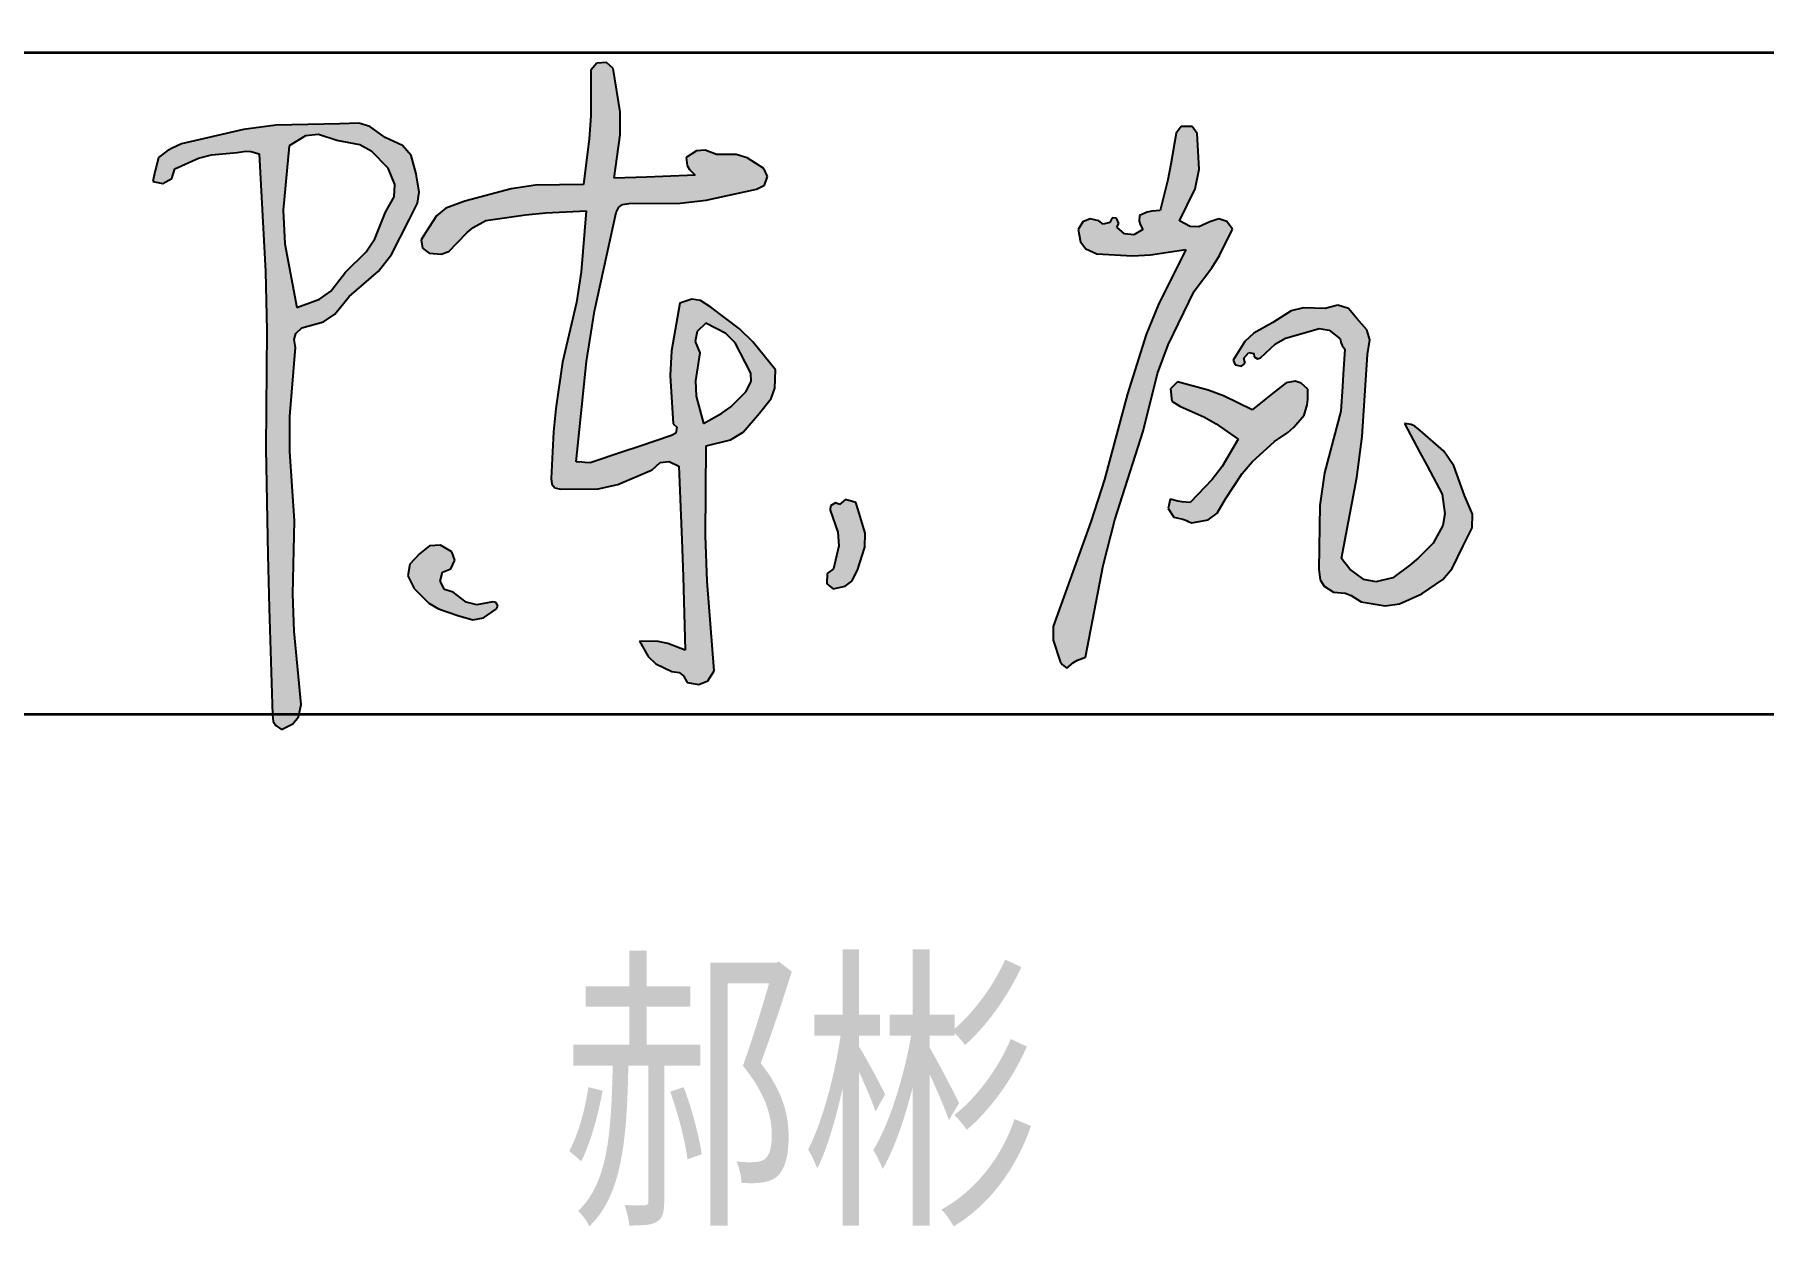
# Model space of a CAD drawing. Header units: millimetres. Extents: x 500457 to 783861, y -293369 to -162148.
# Drawn here: x 779157 to 781509, y -232187 to -230566 of the extents above; entities that cross this region are included whole.
import ezdxf

# ---------------------------------------------------------------- set-up
doc = ezdxf.new("R2010")
doc.units = ezdxf.units.MM
doc.header["$LTSCALE"] = 1000
doc.layers.add('A-ANNO-TEXT', color=7, linetype='Continuous')
doc.layers.add('WALL', color=255, linetype='Continuous')
doc.layers.add('图框', color=4, linetype='Continuous', lineweight=35)
doc.styles.add('-黑体', font='simhei.ttf', dxfattribs={"width": 0.8})

# ---------------------------------------------------------------- blocks, each defined once
blk = doc.blocks.new('陈岚')
h = blk.add_hatch(color=256)
h.paths.add_polyline_path([(-3.97583878660557, 1.115385401264436), (-3.925680786605553, 1.233462401264499), (-3.919030786605553, 1.309939401264501), (-3.94805478660555, 1.434902401264497), (-3.990838786605553, 1.559401401264497), (-4.054106786605553, 1.624587401264499), (-4.177273786605552, 1.671067401264498), (-4.288731786605553, 1.7406784012645), (-4.365898786605554, 1.759131401264499), (-4.496790786604921, 1.747473401264508), (-4.936480786605544, 1.708949401264499), (-5.157754786605551, 1.6663964012645), (-5.580370786605553, 1.5390924012645), (-5.645457786605554, 1.503923401264498), (-5.676668786605553, 1.482643401264498), (-5.733183786605553, 1.434902401264499), (-5.744699786605556, 1.368288401264489), (-5.750256786605562, 1.334945401264468), (-5.760967786605551, 1.268197401264499), (-5.691688786605553, 1.257342401264499), (-5.631726786605553, 1.297317401264499), (-5.615100786605552, 1.365442401264501), (-5.456995786605555, 1.447995401264499), (-5.367684786605555, 1.477277401264498), (-5.191393786605534, 1.504362401264504), (-5.131640786605557, 1.517241401264499), (-5.098333786605552, 1.517241401264498), (-5.038580786605552, 1.504362401264499), (-4.943640786605554, 0.6956524012645122), (-4.908841786605553, 0.2892014012644899), (-4.864930786605552, -0.5238775987355169), (-4.806296786605543, -1.257817598735526), (-4.774341786605552, -1.624605598735475), (-4.705171786605553, -2.357628598735501), (-4.696142786605552, -2.404569598735501), (-4.677186786605554, -2.4311075987355), (-4.635711786605553, -2.4548725987355), (-4.559575786605552, -2.411021598735501), (-4.524927786605552, -2.3609745987355), (-4.510682786605552, -2.2742755987355), (-4.591717786605551, -1.772641598735508), (-4.616912786605552, -1.517888598735503), (-4.635711786605553, -1.0100985987355), (-4.699707786605552, -0.5357025987355009), (-4.713760786605553, -0.2939985987355018), (-4.705171786605552, 0.1846174012645005), (-4.718312786605552, 0.2403684012645), (-4.708272786605553, 0.2805304012644987), (-4.670441786605553, 0.3235384012644991), (-4.522161786605553, 0.3742254012644985), (-4.447136786605553, 0.4309104012644998), (-4.357870786605553, 0.5597034012644988), (-4.164779786605553, 0.7480454012644984), (-4.082548786605555, 0.8676554012644964)])
h.paths.add_polyline_path([(-4.848408786605552, 1.1266144012645), (-4.837145786605552, 1.5738224012645), (-4.727869786605554, 1.648691401264499), (-4.638574786605554, 1.6638904012645), (-4.510682786605555, 1.629391401264499), (-4.350190786605556, 1.610076401264499), (-4.262931786605552, 1.5705624012645), (-4.142543786605552, 1.4626864012645), (-4.090067786605552, 1.3522714012645), (-4.090067786605552, 1.2674754012645), (-4.142543786605552, 1.157061401264498), (-4.204848786605552, 0.9678614012644999), (-4.259169786605554, 0.8743094012644974), (-4.392600786605552, 0.726407401264499), (-4.485722786605551, 0.5892584012645008), (-4.559855786605553, 0.5280184012644993), (-4.712117786605551, 0.4624584012644997), (-4.822462786605552, 0.8959854012644985)], flags=16)
h.paths.add_polyline_path([(-2.534519786605554, 1.294072401264499), (-2.510800786605553, 1.3138374012645), (-2.468550786605554, 1.323765401264498), (-2.113999786605549, 1.347960401264499), (-1.935123786605558, 1.379193401264498), (-1.593351786605552, 1.4765784012645), (-1.541194786605554, 1.507593401264498), (-1.523776786605552, 1.568557401264498), (-1.551675786605553, 1.622445401264497), (-1.67094778660555, 1.689483401264497), (-1.748522786605554, 1.707260401264501), (-1.885084786605553, 1.698851401264499), (-1.965702786605553, 1.7241754012645), (-2.025418786605552, 1.7142224012645), (-2.093465786605551, 1.6641214012645), (-2.081301786605553, 1.610689401264498), (-2.064796786605553, 1.582631401264501), (-2.024005786605553, 1.546038401264499), (-2.246165786605746, 1.52271140126448), (-2.357307786605693, 1.511597401264497), (-2.579687786605554, 1.490470401264498), (-2.557104786605552, 1.793291401264496), (-2.568702786605551, 1.951309401264504), (-2.635255786605552, 2.2475874012645), (-2.684284786605551, 2.285029401264499), (-2.750854786605552, 2.2759524012645), (-2.788068786605553, 2.2267494012645), (-2.769387786605553, 1.910561401264501), (-2.769387786605553, 1.751089401264515), (-2.788068786605552, 1.434902401264499), (-3.118784786605554, 1.407587401264499), (-3.28599078660555, 1.373289401264499), (-3.600753786605557, 1.2681974012645), (-3.728175786605552, 1.211141401264499), (-3.790154786605552, 1.154188401264499), (-3.857756786605552, 1.032032401264499), (-3.885448786605552, 0.9818934012645002), (-3.871055786605553, 0.9243214012645007), (-3.823026786605553, 0.8931124012644993), (-3.740959786605553, 0.8910594012644992), (-3.688952786605551, 0.9141734012644989), (-3.635483786605564, 0.9764644012644856), (-3.571251786605551, 1.053590401264501), (-3.532064786605552, 1.088422401264499), (-3.447940786605553, 1.143169401264499), (-3.175252786605562, 1.200412401264502), (-3.037121786605586, 1.222736401264496), (-2.760284786605553, 1.254305401264498), (-2.766425786605553, 0.830244401264495), (-2.786107786605553, 0.6165584012645011), (-2.857528786605553, 0.1985094012645017), (-2.883527786605551, -0.1229275987355027), (-2.889108786605553, -0.2847645987354972), (-2.885312786605554, -0.6072295987354996), (-2.878599786605553, -0.6459445987355017), (-2.854567786605554, -0.6699765987355004), (-2.815852786605551, -0.6766895987355004), (-2.557032786605551, -0.6575695987355008), (-2.422310786605551, -0.6201465987354999), (-2.190709786605552, -0.503039598735501), (-2.138965786605553, -0.4507525987355003), (-2.077560786605552, -0.4389435987355013), (-2.010113786605552, -0.4683085987355011), (-1.956014786605563, -0.9735585987354125), (-1.93100578660556, -1.226427598735461), (-1.885084786605552, -1.732485598735501), (-2.008382786605553, -1.694933598735501), (-2.075796786605554, -1.686140598735501), (-2.204601786605552, -1.690809598735501), (-2.138231786605552, -1.793624598735502), (-2.082070786605553, -1.839874598735501), (-1.968437786605551, -1.885298598735501), (-1.91631378660555, -1.890892598735501), (-1.885169786605553, -1.910357598735501), (-1.857300786605553, -1.954758598735501), (-1.777123786605552, -1.964489598735501), (-1.717025786605553, -1.934440598735501), (-1.676703786605553, -1.864460598735502), (-1.764115786605553, -1.248033598735518), (-1.794788786605553, -0.9371205987355062), (-1.829516786605553, -0.3154965987355012), (-1.66402778660555, -0.2635685987354996), (-1.579616786605551, -0.2039845987355), (-1.475269786605547, -0.0654395987355008), (-1.401966786605554, 0.0388504012644981), (-1.380117786605553, 0.1128034012645007), (-1.384970786605552, 0.2401854012644988), (-1.553559786605556, 0.4225084012644955), (-1.650667786605553, 0.5053364012644979), (-1.857300786605544, 0.6430554012644869), (-1.932268786605553, 0.6858244012645001), (-1.992785786605552, 0.6897284012645004), (-2.072627786605552, 0.6569474012644996), (-2.109790786605553, 0.3256044012644961), (-2.108361786605554, 0.1541024012644963), (-2.065681786605553, -0.1765755987355022), (-2.040891786605553, -0.1990435987354999), (-2.044460786605552, -0.2418735987355012), (-2.07262778660555, -0.2599285987354998), (-2.292209786605552, -0.3486205987355007), (-2.401957786605553, -0.3930745987355007), (-2.621363786605551, -0.4822005987355005), (-2.660261786605552, -0.4822005987355009), (-2.679710786605552, -0.4822005987355009), (-2.718607786605553, -0.4822005987355014), (-2.692169786605555, 0.2150944012644911), (-2.658606786605552, 0.5647164012644978), (-2.551903786605553, 1.254305401264501)])
h.paths.add_polyline_path([(-1.940978786605553, 0.4690934012644998), (-1.885084786605552, 0.5319184012644991), (-1.742903786605551, 0.4689114012645001), (-1.673782786605554, 0.4080184012644983), (-1.593351786605497, 0.2749154012644173), (-1.552201786605553, 0.2054194012644981), (-1.548239786605553, 0.1479684012645004), (-1.579459786605551, 0.0734814012645), (-1.677065786605557, -0.0349075987355034), (-1.734602786605556, -0.0838145987355023), (-1.857300786605553, -0.1626835987355011), (-1.919459786605551, 0.0229394012644977), (-1.931544786605553, 0.1286764012645021), (-1.912868786605554, 0.3235384012644986), (-1.950348786605553, 0.3988134012644995)], flags=16)
h.paths.add_polyline_path([(-3.593807786605552, -1.301832598735501), (-3.537311786605553, -1.275250598735501), (-3.513749786605552, -1.213399598735501), (-3.538239786605553, -1.1559655987355), (-3.617816786605552, -1.114786598735501), (-3.693518786605552, -1.124249598735501), (-3.760511786605552, -1.1837495987355), (-3.822779786605552, -1.258907598735501), (-3.829919786605553, -1.342202598735501), (-3.781349786605552, -1.4268605987355), (-3.674408786605553, -1.519823598735502), (-3.60555678660555, -1.556544598735502), (-3.468778786605554, -1.5935655987355), (-3.362517786605554, -1.615492598735501), (-3.289968786605551, -1.598309598735501), (-3.204829786605552, -1.5310505987355), (-3.196424786605554, -1.510287598735501), (-3.210457786605552, -1.485728598735501), (-3.232613786605552, -1.482428598735501), (-3.341671786605552, -1.511341598735501), (-3.417697786605551, -1.498037598735501), (-3.51045478660555, -1.433806598735502), (-3.570984786605554, -1.418491598735502), (-3.605987786605553, -1.363069598735502)], flags=17)
h.paths.add_polyline_path([(-0.6955067866055531, -0.8473235987354952), (-0.752882786605551, -0.6905815987355242), (-0.7733557866055518, -0.6406705987355013), (-0.8459987866055529, -0.6253775987355006), (-0.8848567866055532, -0.662797598735501), (-0.9130757866055523, -0.6524595987355011), (-0.9460607866055524, -0.6744495987355017), (-0.9473717866055535, -0.7044735987355009), (-0.8833727866055536, -0.8536415987355017), (-0.8720767866055512, -0.9472325987354986), (-0.8987487866055517, -1.107343598735499), (-0.9406357866055526, -1.1439635987355), (-0.9371337866055516, -1.214004598735501), (-0.8918027866055525, -1.246263598735501), (-0.810390786605554, -1.222950598735502), (-0.7664367866055537, -1.184729598735501), (-0.7320447866055515, -1.107343598735496), (-0.6905897866055524, -0.9456605987355013)])
h.paths.add_polyline_path([(1.706011213394447, 1.4071184012645), (1.663840213394449, 1.4579434012645), (1.607877213394447, 1.472542401264499), (1.546252213394448, 1.448794401264498), (1.472506213394448, 1.4098484012645), (1.414047213394447, 1.407899401264499), (1.337871213394447, 1.441848401264499), (1.432385213394447, 1.669793401264501), (1.451255213394447, 1.808170401264501), (1.421223213394446, 2.053098401264498), (1.383244213394448, 2.0974784012645), (1.308948213394446, 2.093940401264498), (1.27535721339445, 2.046152401264501), (1.254100213394445, 1.828327401264501), (1.238762213394446, 1.719571401264501), (1.198951213394446, 1.504362401264499), (1.141307213394445, 1.497810401264498), (1.111761213394447, 1.488947401264498), (1.060030213394446, 1.462686401264499), (1.060290213394447, 1.422233401264494), (1.066663213394445, 1.399926401264497), (1.087814213394447, 1.365442401264499), (1.027760213394446, 1.325198401264498), (0.964004213394448, 1.3276504012645), (0.9072182133944473, 1.372388401264498), (0.9203032133944475, 1.397825401264499), (0.9009982133944483, 1.432574401264501), (0.8724872133944483, 1.4349024012645), (0.858842213394448, 1.3996614012645), (0.8132852133944475, 1.3856444012645), (0.7821892133944459, 1.407118401264499), (0.7208222133944471, 1.416806401264499), (0.6723382133944487, 1.3925644012645), (0.6432682133944478, 1.3376584012645), (0.6634822133944471, 1.255421401264496), (0.7035562133944477, 1.209336401264498), (0.7821892133944512, 1.177899401264499), (1.028252213394447, 1.180186401264499), (1.153137213394455, 1.1943774012645), (1.393439213394448, 1.247359401264499), (1.226392213394444, 0.8505704012644992), (1.157520213394449, 0.6439534012644996), (1.053084213394442, 0.2262934012644537), (0.9314562133944477, -0.3740525987354704), (0.8575572133944469, -0.6724365987355205), (0.6849452133944318, -1.260155598735635), (0.6430532133944489, -1.410233598735497), (0.6480972133944487, -1.504390598735505), (0.7057832133944473, -1.649133598735499), (0.7219562133944493, -1.668997598735503), (0.7323012133944466, -1.677864598735496), (0.7544052133944472, -1.690809598735502), (0.7988202133944462, -1.650312598735502), (0.8249692133944411, -1.632880598735502), (0.8794332133944476, -1.607457598735501), (0.9603392133944499, -0.9679095987354915), (1.020513213394452, -0.6488465987354708), (1.178113213394445, -0.0237635987355085), (1.25288021339445, 0.3808164012644983), (1.312508213394443, 0.5824154012645089), (1.469846213394447, 0.9625724012644987), (1.579842213394446, 1.131226401264497), (1.627832213394447, 1.22156140126449)])
h.paths.add_polyline_path([(2.215991213394444, 0.0692164012644954), (2.282531213394448, 0.1568334012644996), (2.297940213394446, 0.2276284012644862), (2.300823213394448, 0.2651114012645004), (2.296423213394448, 0.3374304012645006), (2.24708421339445, 0.3760954012644988), (2.204814213394448, 0.3857024012644992), (2.143610213394449, 0.3721604012644999), (2.054580213394649, 0.2917204012644832), (2.010125213394176, 0.2514334012644865), (1.921337213394448, 0.1707254012644985), (1.71694821339446, 0.253773401264497), (1.609580213394452, 0.2862664012645024), (1.393439213394448, 0.3304844012644996), (1.347616213394449, 0.2807824012644988), (1.361758213394447, 0.1959324012644972), (1.421223213394454, 0.1637794012644962), (1.594659213394443, 0.0989524012644942), (1.679438213394455, 0.0579764012644906), (1.837985213394447, -0.0376555987355007), (1.738156213394445, -0.2341385987355089), (1.675333213394451, -0.3283725987355002), (1.532360213394448, -0.4960935987355009), (1.47655921339444, -0.4938675987355001), (1.448576213394446, -0.491068598735501), (1.39343921339445, -0.4822005987355005), (1.38430821339445, -0.5471345987355023), (1.425959213394451, -0.603661598735501), (1.490684213394447, -0.6141755987355006), (1.515689213394447, -0.6225105987355009), (1.528192213394448, -0.6266785987355008), (1.553198213394449, -0.6350135987355006), (1.664262213394448, -0.6069415987355011), (1.725258213394447, -0.5573825987355012), (1.775471213394448, -0.4544165987354831), (1.879736213394441, -0.2739975987355052), (1.944034213394447, -0.1882675987355045), (2.08804221339445, -0.0376555987354998), (2.175659213394447, 0.0288844012645009)])
h.paths.add_polyline_path([(2.602048213394431, 0.8444904012644994), (2.540021213394448, 0.9119554012644979), (2.466253213394449, 0.9303974012645), (2.379775213394444, 0.9000584012644977), (2.230444213394446, 0.8969114012644992), (2.146880213394446, 0.8690564012644995), (2.025528213394445, 0.7819754012644982), (1.897887213394451, 0.7005684012644995), (1.839754213394444, 0.6377224012644911), (1.768525213394447, 0.5041344012644986), (1.783183213394446, 0.4736774012644984), (1.828133213394446, 0.4661854012645001), (1.851877213394445, 0.4902424012644993), (1.840571213394448, 0.5239794012644987), (1.872049213394448, 0.5633284012644992), (1.907445213394448, 0.5597034012644988), (1.910705213394447, 0.5375414012644999), (1.935319213394447, 0.5234764012644995), (1.956068213394447, 0.5319184012644991), (2.053714213394448, 0.6357974012645), (2.120249213394448, 0.6791224012644994), (2.254747213394474, 0.7264074012645079), (2.346413213394447, 0.7607194012644998), (2.416297213394444, 0.7527324012644998), (2.497858213394446, 0.6986234012644994), (2.505184213394452, 0.6684364012644854), (2.512834213394447, 0.6531364012645016), (2.532588213394448, 0.6291634012644982), (2.532588213394448, 0.4569014012644992), (2.532588213394448, 0.3707714012644994), (2.532588213394448, 0.1985094012645052), (2.446424213394449, -0.2332295987355062), (2.429264213394447, -0.4591625987354848), (2.449235213394445, -0.8989625987354959), (2.463455213394449, -0.9731935987354987), (2.494133213394448, -1.015376598735504), (2.560372213394446, -1.051775598735501), (2.641258213394448, -1.053675598735501), (2.685179213394454, -1.066224598735502), (2.754861213394447, -1.1073435987355), (2.924171213394448, -1.122707598735501), (3.021245213394447, -1.1032925987355), (3.171622213394448, -1.0239915987355), (3.308692213394446, -0.916019598735502), (3.368242213394444, -0.8376645987355036), (3.43557121339451, -0.6766895987354982), (3.488439213394447, -0.5481025987354999), (3.484649213394448, -0.4533425987354991), (3.421679213394452, -0.329388598735501), (3.336385213394447, -0.1289275987355025), (3.260975213394442, -0.0315235987354967), (3.088270213394425, 0.101265401264516), (3.049111213394454, 0.1281104012644994), (3.024289213394443, 0.1374194012644989), (2.977133213394447, 0.1429414012644998), (3.094192213394544, -0.0457645987365556), (3.152539213393997, -0.1402315987348546), (3.268867213394445, -0.3293885987355005), (3.295387213394449, -0.4639585987354975), (3.285397213394448, -0.5455475987354976), (3.227190213394453, -0.6697435987354976), (3.129652213394436, -0.780203598735508), (3.076263213394446, -0.8321885987355002), (2.963241213394443, -0.9267465987355012), (2.848125213394447, -0.9627975987355009), (2.765413213394451, -0.9512555987355005), (2.664562213394451, -0.8850705987355032), (2.639304213394528, -0.8575155987355383), (2.626799213394483, -0.8436215987353304), (2.602048213394447, -0.8156105987355033), (2.671861213394445, -0.2519715987354845), (2.690049213394447, 0.0334384012645135), (2.692346213394448, 0.6013794012644862), (2.701867213394449, 0.7046764012644982), (2.676693213394447, 0.7724534012645021)])
for p, q in [((-2.750854786605553, 2.275952401264499), (-2.788068786605552, 2.2267494012645)), ((-2.684284786605552, 2.285029401264499), (-2.750854786605553, 2.275952401264499)), ((-2.635255786605553, 2.247587401264499), (-2.684284786605552, 2.285029401264499)), ((-2.788068786605552, 2.2267494012645), (-2.769387786605553, 1.910561401264498)), ((-2.568702786605552, 1.951309401264499), (-2.635255786605553, 2.247587401264499)), ((1.275357213394448, 2.046152401264499), (1.254100213394446, 1.8283274012645)), ((1.308948213394448, 2.093940401264499), (1.275357213394448, 2.046152401264499)), ((1.383244213394446, 2.0974784012645), (1.308948213394448, 2.093940401264499)), ((1.421223213394448, 2.053098401264499), (1.383244213394446, 2.0974784012645)), ((1.451255213394447, 1.808170401264499), (1.421223213394448, 2.053098401264499)), ((-2.557104786605553, 1.793291401264499), (-2.568702786605552, 1.951309401264499)), ((-2.769387786605553, 1.910561401264498), (-2.769387786605553, 1.751089401264499)), ((-2.579687786605553, 1.490470401264499), (-2.557104786605553, 1.793291401264499)), ((1.254100213394446, 1.8283274012645), (1.238762213394448, 1.719571401264499)), ((1.432385213394447, 1.669793401264499), (1.451255213394447, 1.808170401264499)), ((-4.936480786605553, 1.708949401264499), (-5.157754786605553, 1.6663964012645)), ((-4.496790786605553, 1.747473401264499), (-4.936480786605553, 1.708949401264499)), ((-4.365898786605553, 1.759131401264499), (-4.496790786605553, 1.747473401264499)), ((-4.288731786605553, 1.7406784012645), (-4.365898786605553, 1.759131401264499)), ((-4.177273786605553, 1.6710674012645), (-4.288731786605553, 1.7406784012645)), ((-2.769387786605553, 1.751089401264499), (-2.788068786605552, 1.434902401264499)), ((-2.025418786605552, 1.714222401264499), (-2.093465786605552, 1.6641214012645)), ((-1.965702786605553, 1.724175401264499), (-2.025418786605552, 1.714222401264499)), ((-1.885084786605552, 1.698851401264499), (-1.965702786605553, 1.724175401264499)), ((-1.748522786605553, 1.7072604012645), (-1.885084786605552, 1.698851401264499)), ((-1.670947786605552, 1.689483401264499), (-1.748522786605553, 1.7072604012645)), ((-1.551675786605553, 1.622445401264499), (-1.670947786605552, 1.689483401264499)), ((1.238762213394448, 1.719571401264499), (1.198951213394448, 1.504362401264499)), ((-5.157754786605553, 1.6663964012645), (-5.580370786605553, 1.539092401264499)), ((-4.837145786605553, 1.573822401264499), (-4.848408786605553, 1.1266144012645)), ((-4.727869786605552, 1.648691401264499), (-4.837145786605553, 1.573822401264499)), ((-4.638574786605552, 1.663890401264499), (-4.727869786605552, 1.648691401264499)), ((-4.510682786605552, 1.629391401264499), (-4.638574786605552, 1.663890401264499)), ((-4.350190786605553, 1.610076401264499), (-4.510682786605552, 1.629391401264499)), ((-4.262931786605552, 1.570562401264499), (-4.350190786605553, 1.610076401264499)), ((-4.142543786605552, 1.462686401264499), (-4.262931786605552, 1.570562401264499)), ((-4.054106786605552, 1.624587401264499), (-4.177273786605553, 1.6710674012645)), ((-3.990838786605552, 1.559401401264499), (-4.054106786605552, 1.624587401264499)), ((-3.948054786605553, 1.434902401264499), (-3.990838786605552, 1.559401401264499)), ((-2.093465786605552, 1.6641214012645), (-2.081301786605553, 1.6106894012645)), ((-2.081301786605553, 1.6106894012645), (-2.064796786605553, 1.582631401264499)), ((-2.064796786605553, 1.582631401264499), (-2.024005786605553, 1.546038401264499)), ((-1.523776786605553, 1.568557401264499), (-1.551675786605553, 1.622445401264499)), ((-1.541194786605553, 1.507593401264499), (-1.523776786605553, 1.568557401264499)), ((1.337871213394447, 1.441848401264499), (1.432385213394447, 1.669793401264499)), ((-5.733183786605553, 1.434902401264499), (-5.744699786605553, 1.3682884012645)), ((-5.676668786605553, 1.482643401264498), (-5.733183786605553, 1.434902401264499)), ((-5.645457786605553, 1.503923401264499), (-5.676668786605553, 1.482643401264498)), ((-5.580370786605553, 1.539092401264499), (-5.645457786605553, 1.503923401264499)), ((-5.615100786605552, 1.3654424012645), (-5.456995786605553, 1.4479954012645)), ((-5.456995786605553, 1.4479954012645), (-5.367684786605553, 1.477277401264499)), ((-5.367684786605553, 1.477277401264499), (-5.191393786605552, 1.504362401264499)), ((-5.191393786605552, 1.504362401264499), (-5.131640786605553, 1.517241401264499)), ((-5.131640786605553, 1.517241401264499), (-5.098333786605552, 1.517241401264499)), ((-5.098333786605552, 1.517241401264499), (-5.038580786605552, 1.504362401264499)), ((-5.038580786605552, 1.504362401264499), (-4.943640786605553, 0.6956524012644989)), ((-4.090067786605552, 1.3522714012645), (-4.142543786605552, 1.462686401264499)), ((-3.919030786605553, 1.3099394012645), (-3.948054786605553, 1.434902401264499)), ((-2.788068786605552, 1.434902401264499), (-3.118784786605552, 1.407587401264499)), ((-2.357307786605553, 1.511597401264499), (-2.579687786605553, 1.490470401264499)), ((-2.246165786605553, 1.522711401264499), (-2.357307786605553, 1.511597401264499)), ((-2.024005786605553, 1.546038401264499), (-2.246165786605553, 1.522711401264499)), ((-1.935123786605553, 1.379193401264499), (-1.593351786605552, 1.4765784012645)), ((-1.593351786605552, 1.4765784012645), (-1.541194786605553, 1.507593401264499)), ((0.8724872133944483, 1.434902401264499), (0.8588422133944462, 1.399661401264499)), ((0.9009982133944483, 1.4325744012645), (0.8724872133944483, 1.434902401264499)), ((1.111761213394447, 1.488947401264499), (1.060030213394446, 1.462686401264499)), ((1.060030213394446, 1.462686401264499), (1.060290213394447, 1.422233401264499)), ((1.141307213394448, 1.497810401264499), (1.111761213394447, 1.488947401264499)), ((1.198951213394448, 1.504362401264499), (1.141307213394448, 1.497810401264499)), ((1.414047213394447, 1.407899401264499), (1.337871213394447, 1.441848401264499)), ((1.546252213394448, 1.448794401264499), (1.472506213394448, 1.409848401264499)), ((1.607877213394447, 1.4725424012645), (1.546252213394448, 1.448794401264499)), ((1.663840213394447, 1.457943401264499), (1.607877213394447, 1.4725424012645)), ((1.706011213394447, 1.407118401264499), (1.663840213394447, 1.457943401264499)), ((-5.750256786605553, 1.334945401264499), (-5.760967786605552, 1.268197401264499)), ((-5.744699786605553, 1.3682884012645), (-5.750256786605553, 1.334945401264499)), ((-5.631726786605553, 1.297317401264499), (-5.615100786605552, 1.3654424012645)), ((-4.090067786605552, 1.267475401264499), (-4.090067786605552, 1.3522714012645)), ((-3.285990786605553, 1.3732894012645), (-3.600753786605552, 1.268197401264499)), ((-3.118784786605552, 1.407587401264499), (-3.285990786605553, 1.3732894012645)), ((-2.510800786605553, 1.313837401264499), (-2.468550786605553, 1.323765401264499)), ((-2.468550786605553, 1.323765401264499), (-2.113999786605552, 1.347960401264499)), ((-2.113999786605552, 1.347960401264499), (-1.935123786605553, 1.379193401264499)), ((0.6723382133944469, 1.392564401264499), (0.6432682133944478, 1.337658401264499)), ((0.6432682133944478, 1.337658401264499), (0.6634822133944471, 1.255421401264499)), ((0.7208222133944471, 1.416806401264499), (0.6723382133944469, 1.392564401264499)), ((0.7821892133944477, 1.407118401264499), (0.7208222133944471, 1.416806401264499)), ((0.8132852133944475, 1.385644401264499), (0.7821892133944477, 1.407118401264499)), ((0.8588422133944462, 1.399661401264499), (0.8132852133944475, 1.385644401264499)), ((0.9203032133944475, 1.397825401264499), (0.9009982133944483, 1.4325744012645)), ((0.9072182133944473, 1.372388401264499), (0.9203032133944475, 1.397825401264499)), ((0.964004213394448, 1.327650401264499), (0.9072182133944473, 1.372388401264499)), ((1.027760213394448, 1.325198401264499), (0.964004213394448, 1.327650401264499)), ((1.087814213394447, 1.3654424012645), (1.027760213394448, 1.325198401264499)), ((1.060290213394447, 1.422233401264499), (1.066663213394447, 1.399926401264499)), ((1.066663213394447, 1.399926401264499), (1.087814213394447, 1.3654424012645)), ((1.472506213394448, 1.409848401264499), (1.414047213394447, 1.407899401264499)), ((1.627832213394449, 1.221561401264499), (1.706011213394447, 1.407118401264499)), ((-5.760967786605552, 1.268197401264499), (-5.691688786605553, 1.257342401264499)), ((-5.691688786605553, 1.257342401264499), (-5.631726786605553, 1.297317401264499)), ((-4.142543786605552, 1.157061401264499), (-4.090067786605552, 1.267475401264499)), ((-3.975838786605552, 1.1153854012645), (-3.925680786605553, 1.233462401264499)), ((-3.925680786605553, 1.233462401264499), (-3.919030786605553, 1.3099394012645)), ((-3.728175786605552, 1.211141401264499), (-3.790154786605552, 1.154188401264499)), ((-3.600753786605552, 1.268197401264499), (-3.728175786605552, 1.211141401264499)), ((-3.447940786605552, 1.143169401264499), (-3.175252786605552, 1.200412401264499)), ((-3.175252786605552, 1.200412401264499), (-3.037121786605552, 1.222736401264499)), ((-3.037121786605552, 1.222736401264499), (-2.760284786605552, 1.254305401264499)), ((-2.760284786605552, 1.254305401264499), (-2.766425786605552, 0.8302444012644994)), ((-2.658606786605552, 0.5647164012644996), (-2.551903786605553, 1.254305401264499)), ((-2.551903786605553, 1.254305401264499), (-2.534519786605553, 1.294072401264499)), ((-2.534519786605553, 1.294072401264499), (-2.510800786605553, 1.313837401264499)), ((0.6634822133944471, 1.255421401264499), (0.7035562133944477, 1.209336401264498)), ((0.7035562133944477, 1.209336401264498), (0.7821892133944477, 1.177899401264499)), ((1.153137213394448, 1.194377401264499), (1.393439213394448, 1.247359401264499)), ((1.393439213394448, 1.247359401264499), (1.226392213394448, 0.8505704012644992)), ((1.579842213394446, 1.131226401264499), (1.627832213394449, 1.221561401264499)), ((-4.848408786605553, 1.1266144012645), (-4.822462786605552, 0.8959854012644994)), ((-4.204848786605552, 0.967861401264499), (-4.142543786605552, 1.157061401264499)), ((-4.082548786605553, 0.867655401264499), (-3.975838786605552, 1.1153854012645)), ((-3.790154786605552, 1.154188401264499), (-3.857756786605552, 1.032032401264499)), ((-3.571251786605552, 1.053590401264499), (-3.532064786605552, 1.088422401264499)), ((-3.532064786605552, 1.088422401264499), (-3.447940786605552, 1.143169401264499)), ((0.7821892133944477, 1.177899401264499), (1.028252213394447, 1.180186401264499)), ((1.028252213394447, 1.180186401264499), (1.153137213394448, 1.194377401264499)), ((1.469846213394447, 0.9625724012644987), (1.579842213394446, 1.131226401264499)), ((-4.259169786605552, 0.8743094012644992), (-4.204848786605552, 0.967861401264499)), ((-3.857756786605552, 1.032032401264499), (-3.885448786605553, 0.9818934012644993)), ((-3.885448786605553, 0.9818934012644993), (-3.871055786605553, 0.9243214012644998)), ((-3.688952786605552, 0.9141734012644989), (-3.635483786605553, 0.9764644012644998)), ((-3.635483786605553, 0.9764644012644998), (-3.571251786605552, 1.053590401264499)), ((1.312508213394446, 0.5824154012644991), (1.469846213394447, 0.9625724012644987)), ((-4.822462786605552, 0.8959854012644994), (-4.712117786605552, 0.4624584012644992)), ((-4.392600786605552, 0.726407401264499), (-4.259169786605552, 0.8743094012644992)), ((-4.164779786605552, 0.7480454012644993), (-4.082548786605553, 0.867655401264499)), ((-3.871055786605553, 0.9243214012644998), (-3.823026786605553, 0.8931124012644993)), ((-3.823026786605553, 0.8931124012644993), (-3.740959786605552, 0.8910594012644992)), ((-3.740959786605552, 0.8910594012644992), (-3.688952786605552, 0.9141734012644989)), ((1.226392213394448, 0.8505704012644992), (1.157520213394449, 0.6439534012644996)), ((2.146880213394446, 0.8690564012644995), (2.025528213394447, 0.781975401264499)), ((2.230444213394447, 0.8969114012644992), (2.146880213394446, 0.8690564012644995)), ((2.379775213394447, 0.9000584012644994), (2.230444213394447, 0.8969114012644992)), ((2.466253213394447, 0.9303974012644991), (2.379775213394447, 0.9000584012644994)), ((2.540021213394448, 0.9119554012644988), (2.466253213394447, 0.9303974012644991)), ((2.602048213394449, 0.8444904012644994), (2.540021213394448, 0.9119554012644988)), ((2.676693213394447, 0.7724534012644995), (2.602048213394449, 0.8444904012644994)), ((-4.485722786605553, 0.589258401264499), (-4.392600786605552, 0.726407401264499)), ((-4.357870786605552, 0.5597034012644997), (-4.164779786605552, 0.7480454012644993)), ((-2.766425786605552, 0.8302444012644994), (-2.786107786605553, 0.6165584012644993)), ((2.025528213394447, 0.781975401264499), (1.897887213394448, 0.7005684012644986)), ((2.120249213394448, 0.6791224012644985), (2.254747213394447, 0.726407401264499)), ((2.254747213394447, 0.726407401264499), (2.346413213394447, 0.7607194012644989)), ((2.346413213394447, 0.7607194012644989), (2.416297213394447, 0.7527324012644989)), ((2.416297213394447, 0.7527324012644989), (2.497858213394448, 0.6986234012644994)), ((2.701867213394447, 0.704676401264499), (2.676693213394447, 0.7724534012644995)), ((-4.943640786605553, 0.6956524012644989), (-4.908841786605553, 0.2892014012644992)), ((-2.786107786605553, 0.6165584012644993), (-2.857528786605553, 0.198509401264499)), ((-2.072627786605552, 0.6569474012644987), (-2.109790786605553, 0.3256044012644987)), ((-1.992785786605553, 0.6897284012644995), (-2.072627786605552, 0.6569474012644987)), ((-1.932268786605553, 0.6858244012644992), (-1.992785786605553, 0.6897284012644995)), ((-1.857300786605553, 0.6430554012644993), (-1.932268786605553, 0.6858244012644992)), ((-1.650667786605553, 0.5053364012644987), (-1.857300786605553, 0.6430554012644993)), ((1.157520213394449, 0.6439534012644996), (1.053084213394449, 0.226293401264499)), ((1.839754213394448, 0.6377224012644991), (1.768525213394447, 0.5041344012644995)), ((1.897887213394448, 0.7005684012644986), (1.839754213394448, 0.6377224012644991)), ((1.956068213394447, 0.5319184012644991), (2.053714213394446, 0.6357974012644991)), ((2.053714213394446, 0.6357974012644991), (2.120249213394448, 0.6791224012644985)), ((2.497858213394448, 0.6986234012644994), (2.505184213394449, 0.6684364012644988)), ((2.505184213394449, 0.6684364012644988), (2.512834213394449, 0.6531364012644989)), ((2.512834213394449, 0.6531364012644989), (2.532588213394448, 0.6291634012644991)), ((2.532588213394448, 0.6291634012644991), (2.532588213394448, 0.4569014012644992)), ((2.690049213394447, 0.0334384012644993), (2.692346213394448, 0.6013794012644986)), ((2.692346213394448, 0.6013794012644986), (2.701867213394447, 0.704676401264499)), ((-4.712117786605552, 0.4624584012644992), (-4.559855786605553, 0.5280184012644993)), ((-4.559855786605553, 0.5280184012644993), (-4.485722786605553, 0.589258401264499)), ((-4.447136786605553, 0.4309104012644993), (-4.357870786605552, 0.5597034012644997)), ((-2.692169786605553, 0.2150944012644991), (-2.658606786605552, 0.5647164012644996)), ((-1.885084786605552, 0.5319184012644991), (-1.940978786605553, 0.4690934012644989)), ((-1.742903786605552, 0.4689114012644988), (-1.885084786605552, 0.5319184012644991)), ((-1.553559786605552, 0.4225084012644991), (-1.650667786605553, 0.5053364012644987)), ((1.252880213394448, 0.3808164012644992), (1.312508213394446, 0.5824154012644991)), ((1.768525213394447, 0.5041344012644995), (1.783183213394446, 0.4736774012644993)), ((1.828133213394446, 0.4661854012644993), (1.851877213394447, 0.4902424012644993)), ((1.840571213394448, 0.5239794012644987), (1.872049213394448, 0.5633284012644992)), ((1.851877213394447, 0.4902424012644993), (1.840571213394448, 0.5239794012644987)), ((1.872049213394448, 0.5633284012644992), (1.907445213394448, 0.5597034012644997)), ((1.907445213394448, 0.5597034012644997), (1.910705213394447, 0.537541401264499)), ((1.910705213394447, 0.537541401264499), (1.935319213394447, 0.5234764012644995)), ((1.935319213394447, 0.5234764012644995), (1.956068213394447, 0.5319184012644991)), ((-4.670441786605553, 0.3235384012644995), (-4.522161786605553, 0.374225401264499)), ((-4.522161786605553, 0.374225401264499), (-4.447136786605553, 0.4309104012644993)), ((-1.940978786605553, 0.4690934012644989), (-1.950348786605553, 0.3988134012644995)), ((-1.950348786605553, 0.3988134012644995), (-1.912868786605553, 0.3235384012644995)), ((-1.673782786605552, 0.4080184012644987), (-1.742903786605552, 0.4689114012644988)), ((-1.593351786605552, 0.274915401264499), (-1.673782786605552, 0.4080184012644987)), ((-1.384970786605552, 0.2401854012644993), (-1.553559786605552, 0.4225084012644991)), ((1.178113213394447, -0.0237635987355009), (1.252880213394448, 0.3808164012644992)), ((1.783183213394446, 0.4736774012644993), (1.828133213394446, 0.4661854012644993)), ((2.143610213394448, 0.3721604012644995), (2.054580213394447, 0.2917204012644992)), ((2.204814213394448, 0.3857024012644992), (2.143610213394448, 0.3721604012644995)), ((2.247084213394448, 0.3760954012644993), (2.204814213394448, 0.3857024012644992)), ((2.296423213394448, 0.3374304012644993), (2.247084213394448, 0.3760954012644993)), ((2.532588213394448, 0.4569014012644992), (2.532588213394448, 0.3707714012644994)), ((2.532588213394448, 0.3707714012644994), (2.532588213394448, 0.198509401264499)), ((-4.908841786605553, 0.2892014012644992), (-4.864930786605552, -0.5238775987355009)), ((-4.718312786605552, 0.2403684012644987), (-4.708272786605553, 0.2805304012644991)), ((-4.705171786605552, 0.1846174012644992), (-4.718312786605552, 0.2403684012644987)), ((-4.708272786605553, 0.2805304012644991), (-4.670441786605553, 0.3235384012644995)), ((-2.109790786605553, 0.3256044012644987), (-2.108361786605553, 0.1541024012644994)), ((-1.912868786605553, 0.3235384012644995), (-1.931544786605553, 0.128676401264499)), ((-1.552201786605552, 0.205419401264499), (-1.593351786605552, 0.274915401264499)), ((-1.380117786605553, 0.1128034012644994), (-1.384970786605552, 0.2401854012644993)), ((1.393439213394448, 0.3304844012644992), (1.347616213394447, 0.2807824012644988)), ((1.347616213394447, 0.2807824012644988), (1.361758213394447, 0.195932401264499)), ((1.609580213394448, 0.2862664012644993), (1.393439213394448, 0.3304844012644992)), ((1.716948213394447, 0.2537734012644992), (1.609580213394448, 0.2862664012644993)), ((1.921337213394448, 0.170725401264499), (1.716948213394447, 0.2537734012644992)), ((2.010125213394447, 0.251433401264499), (1.921337213394448, 0.170725401264499)), ((2.054580213394447, 0.2917204012644992), (2.010125213394447, 0.251433401264499)), ((2.300823213394448, 0.2651114012644991), (2.296423213394448, 0.3374304012644993)), ((2.297940213394448, 0.2276284012644996), (2.300823213394448, 0.2651114012644991)), ((-4.713760786605553, -0.2939985987355009), (-4.705171786605552, 0.1846174012644992)), ((-2.857528786605553, 0.198509401264499), (-2.883527786605552, -0.122927598735501)), ((-2.718607786605553, -0.4822005987355009), (-2.692169786605553, 0.2150944012644991)), ((-2.108361786605553, 0.1541024012644994), (-2.065681786605552, -0.1765755987355004)), ((-1.931544786605553, 0.128676401264499), (-1.919459786605552, 0.0229394012644994)), ((-1.579459786605552, 0.0734814012644995), (-1.548239786605553, 0.1479684012644991)), ((-1.548239786605553, 0.1479684012644991), (-1.552201786605552, 0.205419401264499)), ((1.053084213394449, 0.226293401264499), (0.9314562133944477, -0.3740525987355006)), ((1.361758213394447, 0.195932401264499), (1.421223213394448, 0.1637794012644989)), ((1.421223213394448, 0.1637794012644989), (1.594659213394449, 0.0989524012644991)), ((2.215991213394448, 0.0692164012644993), (2.282531213394448, 0.1568334012644992)), ((2.282531213394448, 0.1568334012644992), (2.297940213394448, 0.2276284012644996)), ((2.532588213394448, 0.198509401264499), (2.446424213394447, -0.2332295987355009)), ((3.024289213394447, 0.1374194012644989), (2.977133213394447, 0.1429414012644994)), ((2.977133213394447, 0.1429414012644994), (3.094192213394447, -0.0457645987355004)), ((3.049111213394447, 0.1281104012644994), (3.024289213394447, 0.1374194012644989)), ((3.088270213394448, 0.1012654012644991), (3.049111213394447, 0.1281104012644994)), ((-1.919459786605552, 0.0229394012644994), (-1.857300786605553, -0.1626835987355006)), ((-1.677065786605553, -0.0349075987355008), (-1.579459786605552, 0.0734814012644995)), ((-1.475269786605553, -0.0654395987355008), (-1.401966786605553, 0.038850401264499)), ((-1.401966786605553, 0.038850401264499), (-1.380117786605553, 0.1128034012644994)), ((1.594659213394449, 0.0989524012644991), (1.679438213394448, 0.057976401264499)), ((1.679438213394448, 0.057976401264499), (1.837985213394447, -0.0376555987355007)), ((2.088042213394447, -0.0376555987355007), (2.175659213394448, 0.0288844012644991)), ((2.175659213394448, 0.0288844012644991), (2.215991213394448, 0.0692164012644993)), ((2.671861213394447, -0.2519715987355009), (2.690049213394447, 0.0334384012644993)), ((3.260975213394447, -0.0315235987355011), (3.088270213394448, 0.1012654012644991)), ((-1.857300786605553, -0.1626835987355006), (-1.734602786605552, -0.0838145987355006)), ((-1.734602786605552, -0.0838145987355006), (-1.677065786605553, -0.0349075987355008)), ((-1.579616786605553, -0.2039845987355009), (-1.475269786605553, -0.0654395987355008)), ((1.020513213394448, -0.648846598735501), (1.178113213394447, -0.0237635987355009)), ((1.837985213394447, -0.0376555987355007), (1.738156213394449, -0.2341385987355009)), ((1.944034213394447, -0.1882675987355014), (2.088042213394447, -0.0376555987355007)), ((3.094192213394447, -0.0457645987355004), (3.152539213394446, -0.1402315987355012)), ((3.336385213394447, -0.1289275987355012), (3.260975213394447, -0.0315235987355011)), ((-2.883527786605552, -0.122927598735501), (-2.889108786605552, -0.2847645987355008)), ((-2.065681786605552, -0.1765755987355004), (-2.040891786605552, -0.1990435987355008)), ((-2.040891786605552, -0.1990435987355008), (-2.044460786605552, -0.2418735987355007)), ((-1.664027786605552, -0.2635685987355005), (-1.579616786605553, -0.2039845987355009)), ((1.738156213394449, -0.2341385987355009), (1.675333213394447, -0.3283725987355006)), ((1.879736213394446, -0.2739975987355008), (1.944034213394447, -0.1882675987355014)), ((2.446424213394447, -0.2332295987355009), (2.429264213394447, -0.4591625987355008)), ((3.152539213394446, -0.1402315987355012), (3.268867213394447, -0.3293885987355005)), ((3.421679213394448, -0.3293885987355005), (3.336385213394447, -0.1289275987355012)), ((-4.699707786605552, -0.5357025987355009), (-4.713760786605553, -0.2939985987355009)), ((-2.889108786605552, -0.2847645987355008), (-2.885312786605553, -0.6072295987355005)), ((-2.292209786605552, -0.3486205987355007), (-2.401957786605553, -0.3930745987355007)), ((-2.072627786605552, -0.2599285987355007), (-2.292209786605552, -0.3486205987355007)), ((-2.044460786605552, -0.2418735987355007), (-2.072627786605552, -0.2599285987355007)), ((-1.829516786605553, -0.3154965987355007), (-1.664027786605552, -0.2635685987355005)), ((-1.794788786605552, -0.9371205987355009), (-1.829516786605553, -0.3154965987355007)), ((1.675333213394447, -0.3283725987355006), (1.532360213394448, -0.4960935987355009)), ((1.775471213394448, -0.4544165987355009), (1.879736213394446, -0.2739975987355008)), ((2.602048213394449, -0.8156105987355007), (2.671861213394447, -0.2519715987355009)), ((3.268867213394447, -0.3293885987355005), (3.295387213394449, -0.4639585987355006)), ((3.484649213394448, -0.4533425987355009), (3.421679213394448, -0.3293885987355005)), ((-2.401957786605553, -0.3930745987355007), (-2.621363786605552, -0.4822005987355009)), ((-2.190709786605552, -0.503039598735501), (-2.138965786605553, -0.4507525987355008)), ((-2.138965786605553, -0.4507525987355008), (-2.077560786605552, -0.4389435987355008)), ((-2.077560786605552, -0.4389435987355008), (-2.010113786605552, -0.4683085987355007)), ((-2.010113786605552, -0.4683085987355007), (-1.956014786605553, -0.9735585987355009)), ((0.9314562133944477, -0.3740525987355006), (0.8575572133944469, -0.6724365987355005)), ((1.725258213394447, -0.5573825987355008), (1.775471213394448, -0.4544165987355009)), ((2.429264213394447, -0.4591625987355008), (2.449235213394447, -0.8989625987355008)), ((3.295387213394449, -0.4639585987355006), (3.285397213394447, -0.5455475987355007)), ((3.488439213394447, -0.5481025987355008), (3.484649213394448, -0.4533425987355009)), ((-4.864930786605552, -0.5238775987355009), (-4.806296786605552, -1.257817598735501)), ((-4.635711786605553, -1.010098598735501), (-4.699707786605552, -0.5357025987355009)), ((-2.679710786605552, -0.4822005987355009), (-2.718607786605553, -0.4822005987355009)), ((-2.660261786605552, -0.4822005987355009), (-2.679710786605552, -0.4822005987355009)), ((-2.621363786605552, -0.4822005987355009), (-2.660261786605552, -0.4822005987355009)), ((-2.422310786605553, -0.6201465987355008), (-2.190709786605552, -0.503039598735501)), ((1.393439213394448, -0.4822005987355009), (1.384308213394448, -0.547134598735501)), ((1.384308213394448, -0.547134598735501), (1.425959213394448, -0.6036615987355005)), ((1.448576213394448, -0.4910685987355006), (1.393439213394448, -0.4822005987355009)), ((1.476559213394449, -0.493867598735501), (1.448576213394448, -0.4910685987355006)), ((1.532360213394448, -0.4960935987355009), (1.476559213394449, -0.493867598735501)), ((1.664262213394448, -0.6069415987355011), (1.725258213394447, -0.5573825987355008)), ((3.285397213394447, -0.5455475987355007), (3.227190213394447, -0.6697435987355007)), ((3.435571213394448, -0.6766895987355008), (3.488439213394447, -0.5481025987355008)), ((-2.885312786605553, -0.6072295987355005), (-2.878599786605553, -0.6459445987355008)), ((-2.878599786605553, -0.6459445987355008), (-2.854567786605553, -0.6699765987355009)), ((-2.854567786605553, -0.6699765987355009), (-2.815852786605552, -0.6766895987355008)), ((-2.815852786605552, -0.6766895987355008), (-2.557032786605553, -0.6575695987355008)), ((-2.557032786605553, -0.6575695987355008), (-2.422310786605553, -0.6201465987355008)), ((-0.9460607866055533, -0.6744495987355008), (-0.9473717866055535, -0.7044735987355009)), ((-0.9473717866055535, -0.7044735987355009), (-0.8833727866055527, -0.8536415987355008)), ((-0.9130757866055523, -0.6524595987355011), (-0.9460607866055533, -0.6744495987355008)), ((-0.8848567866055523, -0.6627975987355006), (-0.9130757866055523, -0.6524595987355011)), ((-0.8459987866055521, -0.6253775987355006), (-0.8848567866055523, -0.6627975987355006)), ((-0.7733557866055527, -0.6406705987355008), (-0.8459987866055521, -0.6253775987355006)), ((-0.7528827866055536, -0.6905815987355006), (-0.7733557866055527, -0.6406705987355008)), ((-0.6955067866055522, -0.847323598735501), (-0.7528827866055536, -0.6905815987355006)), ((0.8575572133944469, -0.6724365987355005), (0.6849452133944478, -1.260155598735501)), ((0.9603392133944464, -0.9679095987355009), (1.020513213394448, -0.648846598735501)), ((1.425959213394448, -0.6036615987355005), (1.490684213394449, -0.6141755987355011)), ((1.490684213394449, -0.6141755987355011), (1.515689213394447, -0.6225105987355009)), ((1.515689213394447, -0.6225105987355009), (1.528192213394448, -0.6266785987355008)), ((1.528192213394448, -0.6266785987355008), (1.553198213394449, -0.6350135987355006)), ((1.553198213394449, -0.6350135987355006), (1.664262213394448, -0.6069415987355011)), ((3.227190213394447, -0.6697435987355007), (3.129652213394447, -0.7802035987355009)), ((3.368242213394447, -0.8376645987355009), (3.435571213394448, -0.6766895987355008)), ((2.626799213394447, -0.8436215987355009), (2.602048213394449, -0.8156105987355007)), ((3.076263213394448, -0.8321885987355007), (2.963241213394447, -0.9267465987355008)), ((3.129652213394447, -0.7802035987355009), (3.076263213394448, -0.8321885987355007)), ((-1.764115786605553, -1.248033598735501), (-1.794788786605552, -0.9371205987355009)), ((-0.8720767866055521, -0.9472325987355008), (-0.8987487866055517, -1.1073435987355)), ((-0.8833727866055527, -0.8536415987355008), (-0.8720767866055521, -0.9472325987355008)), ((-0.7320447866055524, -1.1073435987355), (-0.6905897866055524, -0.9456605987355009)), ((-0.6905897866055524, -0.9456605987355009), (-0.6955067866055522, -0.847323598735501)), ((2.449235213394447, -0.8989625987355008), (2.463455213394447, -0.9731935987355005)), ((2.639304213394448, -0.857515598735501), (2.626799213394447, -0.8436215987355009)), ((2.664562213394447, -0.8850705987355005), (2.639304213394448, -0.857515598735501)), ((2.765413213394448, -0.9512555987355009), (2.664562213394447, -0.8850705987355005)), ((2.848125213394447, -0.9627975987355009), (2.765413213394448, -0.9512555987355009)), ((2.963241213394447, -0.9267465987355008), (2.848125213394447, -0.9627975987355009)), ((3.171622213394446, -1.023991598735501), (3.308692213394448, -0.9160195987355007)), ((3.308692213394448, -0.9160195987355007), (3.368242213394447, -0.8376645987355009)), ((-4.616912786605552, -1.517888598735501), (-4.635711786605553, -1.010098598735501)), ((-1.956014786605553, -0.9735585987355009), (-1.931005786605553, -1.226427598735501)), ((0.8794332133944476, -1.607457598735501), (0.9603392133944464, -0.9679095987355009)), ((2.463455213394447, -0.9731935987355005), (2.494133213394447, -1.015376598735501)), ((2.494133213394447, -1.015376598735501), (2.560372213394446, -1.051775598735501)), ((2.560372213394446, -1.051775598735501), (2.641258213394448, -1.053675598735501)), ((2.641258213394448, -1.053675598735501), (2.685179213394449, -1.066224598735501)), ((2.685179213394449, -1.066224598735501), (2.754861213394447, -1.1073435987355)), ((3.021245213394447, -1.103292598735501), (3.171622213394446, -1.023991598735501)), ((-3.760511786605552, -1.183749598735501), (-3.822779786605553, -1.258907598735501)), ((-3.693518786605552, -1.124249598735501), (-3.760511786605552, -1.183749598735501)), ((-3.617816786605553, -1.114786598735501), (-3.693518786605552, -1.124249598735501)), ((-3.538239786605552, -1.155965598735501), (-3.617816786605553, -1.114786598735501)), ((-3.513749786605552, -1.213399598735501), (-3.538239786605552, -1.155965598735501)), ((-0.8987487866055517, -1.1073435987355), (-0.9406357866055535, -1.143963598735501)), ((-0.9406357866055535, -1.143963598735501), (-0.9371337866055525, -1.214004598735501)), ((-0.8103907866055522, -1.222950598735501), (-0.7664367866055528, -1.184729598735501)), ((-0.7664367866055528, -1.184729598735501), (-0.7320447866055524, -1.1073435987355)), ((2.754861213394447, -1.1073435987355), (2.924171213394448, -1.122707598735501)), ((2.924171213394448, -1.122707598735501), (3.021245213394447, -1.103292598735501)), ((-4.806296786605552, -1.257817598735501), (-4.774341786605552, -1.624605598735501)), ((-3.822779786605553, -1.258907598735501), (-3.829919786605553, -1.342202598735501)), ((-3.605987786605553, -1.363069598735501), (-3.593807786605552, -1.301832598735501)), ((-3.593807786605552, -1.301832598735501), (-3.537311786605553, -1.275250598735501)), ((-3.537311786605553, -1.275250598735501), (-3.513749786605552, -1.213399598735501)), ((-1.931005786605553, -1.226427598735501), (-1.885084786605552, -1.732485598735501)), ((-1.676703786605552, -1.864460598735501), (-1.764115786605553, -1.248033598735501)), ((-0.9371337866055525, -1.214004598735501), (-0.8918027866055533, -1.246263598735501)), ((-0.8918027866055533, -1.246263598735501), (-0.8103907866055522, -1.222950598735501)), ((0.6849452133944478, -1.260155598735501), (0.6430532133944471, -1.410233598735501)), ((-3.829919786605553, -1.342202598735501), (-3.781349786605553, -1.426860598735501)), ((-3.781349786605553, -1.426860598735501), (-3.674408786605553, -1.519823598735501)), ((-3.570984786605552, -1.418491598735501), (-3.605987786605553, -1.363069598735501)), ((-3.510454786605552, -1.433806598735501), (-3.570984786605552, -1.418491598735501)), ((0.6430532133944471, -1.410233598735501), (0.6480972133944469, -1.504390598735501)), ((-4.591717786605552, -1.772641598735501), (-4.616912786605552, -1.517888598735501)), ((-3.674408786605553, -1.519823598735501), (-3.605556786605552, -1.556544598735501)), ((-3.417697786605553, -1.498037598735501), (-3.510454786605552, -1.433806598735501)), ((-3.341671786605552, -1.511341598735501), (-3.417697786605553, -1.498037598735501)), ((-3.232613786605552, -1.482428598735501), (-3.341671786605552, -1.511341598735501)), ((-3.289968786605552, -1.598309598735501), (-3.204829786605552, -1.531050598735501)), ((-3.210457786605552, -1.485728598735501), (-3.232613786605552, -1.482428598735501)), ((-3.196424786605553, -1.510287598735501), (-3.210457786605552, -1.485728598735501)), ((-3.204829786605552, -1.531050598735501), (-3.196424786605553, -1.510287598735501)), ((0.6480972133944469, -1.504390598735501), (0.7057832133944473, -1.649133598735501)), ((-4.774341786605552, -1.624605598735501), (-4.705171786605552, -2.357628598735501)), ((-3.605556786605552, -1.556544598735501), (-3.468778786605553, -1.593565598735501)), ((-3.468778786605553, -1.593565598735501), (-3.362517786605553, -1.615492598735501)), ((-3.362517786605553, -1.615492598735501), (-3.289968786605552, -1.598309598735501)), ((0.7057832133944473, -1.649133598735501), (0.7219562133944475, -1.668997598735501)), ((0.7219562133944475, -1.668997598735501), (0.7323012133944484, -1.677864598735501)), ((0.7544052133944472, -1.690809598735501), (0.798820213394448, -1.650312598735501)), ((0.798820213394448, -1.650312598735501), (0.8249692133944464, -1.632880598735501)), ((0.8249692133944464, -1.632880598735501), (0.8794332133944476, -1.607457598735501)), ((-4.510682786605552, -2.274275598735501), (-4.591717786605552, -1.772641598735501)), ((-2.075796786605553, -1.686140598735501), (-2.204601786605553, -1.690809598735501)), ((-2.204601786605553, -1.690809598735501), (-2.138231786605552, -1.793624598735501)), ((-2.008382786605552, -1.694933598735501), (-2.075796786605553, -1.686140598735501)), ((-1.885084786605552, -1.732485598735501), (-2.008382786605552, -1.694933598735501)), ((0.7323012133944484, -1.677864598735501), (0.7544052133944472, -1.690809598735501)), ((-2.138231786605552, -1.793624598735501), (-2.082070786605552, -1.839874598735501)), ((-2.082070786605552, -1.839874598735501), (-1.968437786605553, -1.885298598735501)), ((-1.968437786605553, -1.885298598735501), (-1.916313786605552, -1.890892598735501)), ((-1.916313786605552, -1.890892598735501), (-1.885169786605553, -1.910357598735501)), ((-1.885169786605553, -1.910357598735501), (-1.857300786605553, -1.954758598735501)), ((-1.717025786605553, -1.934440598735501), (-1.676703786605552, -1.864460598735501)), ((-1.857300786605553, -1.954758598735501), (-1.777123786605553, -1.964489598735501)), ((-1.777123786605553, -1.964489598735501), (-1.717025786605553, -1.934440598735501)), ((-4.705171786605552, -2.357628598735501), (-4.696142786605552, -2.404569598735501)), ((-4.559575786605553, -2.411021598735501), (-4.524927786605552, -2.360974598735501)), ((-4.524927786605552, -2.360974598735501), (-4.510682786605552, -2.274275598735501)), ((-4.696142786605552, -2.404569598735501), (-4.677186786605553, -2.431107598735501)), ((-4.677186786605553, -2.431107598735501), (-4.635711786605553, -2.454872598735501)), ((-4.635711786605553, -2.454872598735501), (-4.559575786605553, -2.411021598735501))]:
    blk.add_line(p, q)
blk = doc.blocks.new('A$C57a0c051')
at = {"layer": '图框', "linetype": 'Continuous'}
for p, q in [((1949.999941930175, -14400.00517327903), (6000.000000009779, -14400.00517327903)), ((0, -15300.00517327921), (6000, -15300.00517327921))]:
    blk.add_line(p, q, dxfattribs=at)
at = {"layer": 'A-ANNO-TEXT', "xscale": 196.8299999999999, "yscale": 196.8299999999999, "zscale": 196.8299999999999, "rotation": 356.3976698468196}
blk.add_blockref('陈岚', (4046.097739715129, -14895.65504417749, 2290.35), dxfattribs=at)
at = {"layer": '图框', "style": '-黑体', "width": 0.8}
blk.add_text('郝彬', height=300, dxfattribs=at).set_placement((3484.3000614997, -15963.52557914896, 2290.35))

msp = doc.modelspace()

# ---------------------------------------------------------------- block references
at = {"layer": 'WALL', "color": 0}
msp.add_blockref('A$C57a0c051', (776388.188411263, -216190.6764465323), dxfattribs=at)

doc.saveas('drawing.dxf')
